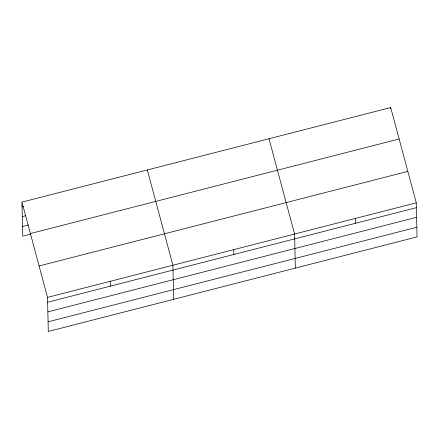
<?xml version="1.0" encoding="UTF-8"?>
<svg xmlns="http://www.w3.org/2000/svg" width="439" height="439" viewBox="0 0 439 439"><rect width="100%" height="100%" fill="white"/><g stroke="black" fill="none" stroke-linecap="round" stroke-linejoin="round"><path stroke-width="0.66" d="M21.95 202.105L390.705 107.539L416.276 202.829L417.05 236.895L48.295 331.461L47.527 297.395L21.95 202.105L22.724 236.171L30.642 234.141M22.06 206.939L23.377 206.599M22.279 216.586L25.577 215.741M22.504 226.524L28.442 225.004M30.39 233.553L399.144 138.982M39.087 265.952L407.836 171.386M47.527 297.395L416.276 202.829M47.637 302.23L416.386 207.663M47.851 311.877L416.606 217.31M48.081 321.814L416.83 227.248M269.014 138.746L294.591 234.036L295.359 268.103M147.323 169.953L172.9 265.244L173.674 299.31M390.705 107.539L390.732 108.746M355.431 218.435L355.541 223.27M233.746 249.637L233.855 254.472M110.211 281.322L110.321 286.157"/></g></svg>
